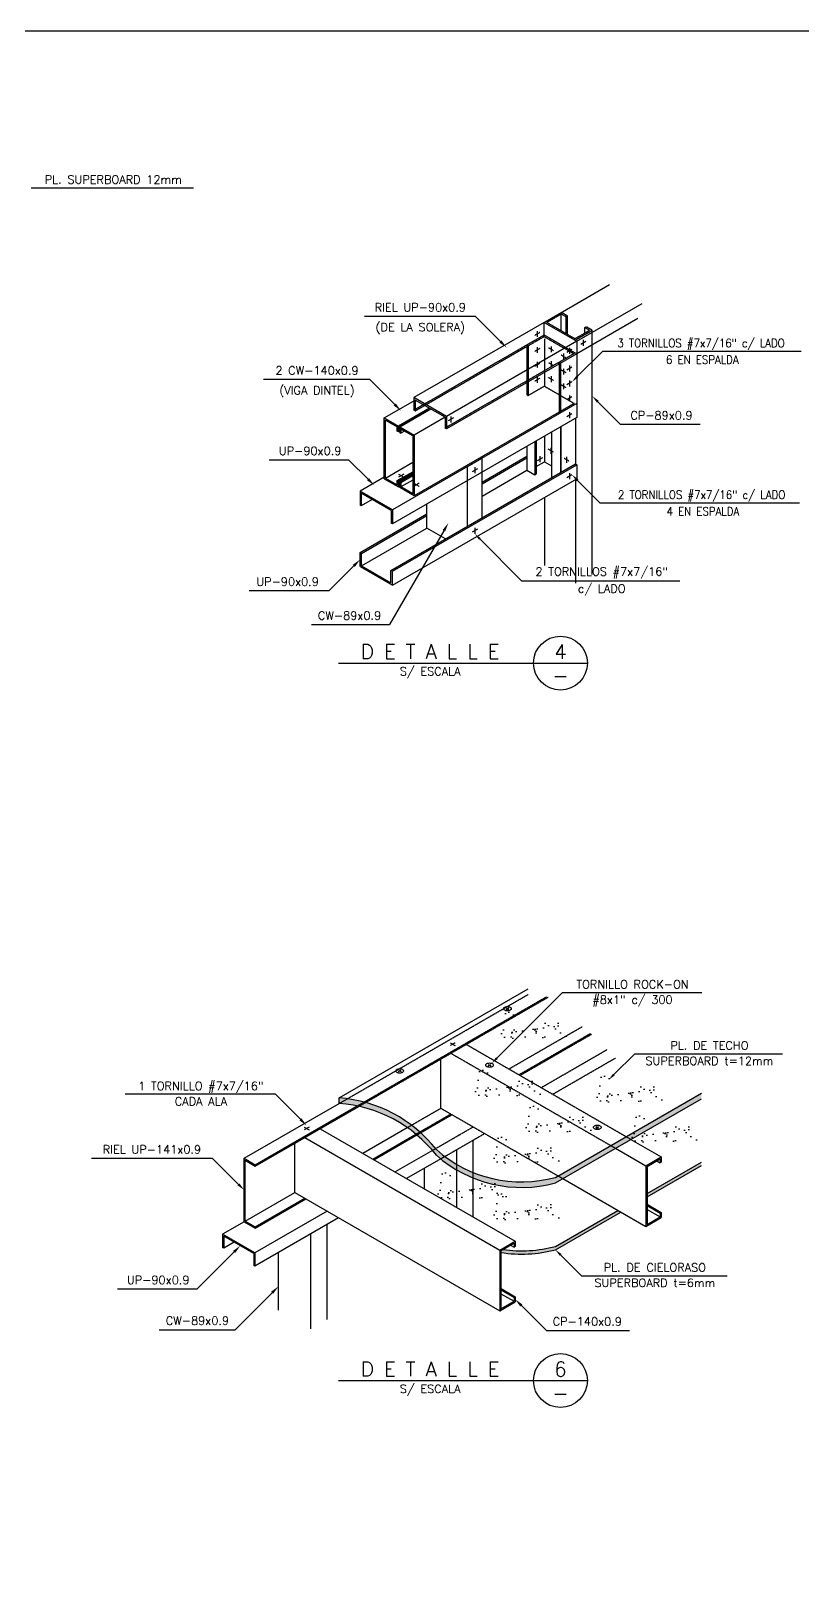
# Model space of a CAD drawing. Header units: millimetres. Extents: x -249630 to 95394, y -188036 to 109963.
# Drawn here: x 55768 to 62750, y 16156 to 30209 of the extents above; entities that cross this region are included whole.
import ezdxf
from ezdxf.enums import TextEntityAlignment as Align

# ---------------------------------------------------------------- set-up
doc = ezdxf.new("R2010")
doc.units = ezdxf.units.MM
doc.linetypes.add('HID1P5', pattern=[2, 1.5, -0.5])
doc.linetypes.add('HID2', pattern=[2.5, 2, -0.5])
for name, color, linetype in [('05', 5, 'Continuous'), ('DETALLES', 3, 'Continuous'), ('GENERAL', 3, 'Continuous'), ('SCREW', 2, 'Continuous'), ('SIMBOLOS', 2, 'Continuous'), ('TEXTOS', 11, 'Continuous'), ('TITULOS', 180, 'Continuous')]:
    doc.layers.add(name, color=color, linetype=linetype)
doc.styles.add('ROMANS', font='romans')

# ---------------------------------------------------------------- blocks, each defined once
blk = doc.blocks.new('BL_904')
at = {"layer": 'SCREW', "color": 3}
for p, q in [((0.02706329386825246, 0.015625), (-0.02706329386828088, -0.015625)), ((0.02706329386825246, -0.015625), (-0.02706329386828088, 0.015625))]:
    blk.add_line(p, q, dxfattribs=at)
blk = doc.blocks.new('TOR')
at = {"layer": 'SCREW', "color": 3}
blk.add_lwpolyline([(79131.82026030094, -73610.54811418752, 0.05875186753538833), (79131.6973180644, -73610.56261039728, 0.07234108405764866), (79131.60375394966, -73610.5998908829, 0.1066170543909973), (79131.5339357805, -73610.6631347349, 0.156851219670758), (79131.51407408262, -73610.7248908831, 0.156851219670758), (79131.5339357805, -73610.78664703129, 0.1066170543909973), (79131.60375394966, -73610.84989088328, 0.07234108405768136), (79131.6973180644, -73610.88717136892, 0.05875186753537658), (79131.82026030094, -73610.90166757867, 0.05875186753539507), (79131.94320253748, -73610.88717136892, 0.07234108405767498), (79132.03676665222, -73610.84989088328, 0.1066170543909973), (79132.10658482138, -73610.78664703129, 0.156851219670758), (79132.12644651927, -73610.7248908831, 0.1568512196707771), (79132.10658482138, -73610.6631347349, 0.1066170543909664), (79132.03676665222, -73610.5998908829, 0.07234108405764841), (79131.94320253748, -73610.56261039728, 0.05875186753534798)], format="xyb", close=True, dxfattribs=at)
at = {"layer": 'SCREW', "xscale": 4, "yscale": 4, "zscale": 4}
blk.add_blockref('BL_904', (79131.82026030094, -73610.7248908831), dxfattribs=at)

msp = doc.modelspace()

# ---------------------------------------------------------------- hatches: boundary and pattern name
h = msp.add_hatch()
h.set_pattern_fill('AR-SAND', color=1, scale=20, style=0)
h.set_pattern_definition([(37.50000000000001, (21477.33938375706, 7132.035827579633), (-1.259867162192163, 38.53647538026317), [0, -30.4, 0, -34, 0, -32.5]), (7.499999999999999, (21477.33938375706, 7132.035827579633), (35.39553410535454, 56.4429213045948), [0, -16.4, 0, -27.4, 0, -10.5]), (327.5, (21452.73938375706, 7132.035827579633), (62.2828372350299, 0.1131810707392855), [0, -10, 0, -36, 0, -47]), (317.5, (21452.73938375706, 7132.035827579633), (60.12253209144588, 17.55351129868498), [0, -5, 0, -23.6, 0, -27])])
edge = h.paths.add_edge_path()
edge.add_line((61831.36561277483, 20597.17004381382), (61831.36561277188, 20547.17004383433))
edge.add_line((61831.36561277188, 20547.17004383433), (60510.77537398245, 19784.72691398005))
edge.add_arc((60206.11104176808, 20911.9416682788), 1167.66153388595, 228.5974937927375, 285.12456133655695, ccw=False)
edge.add_arc((58471.50699819624, 19287.05020107974), 1219.526582288826, 37.89477686917527, 86.09088081900993)
edge.add_line((58554.64710212423, 20503.73948273045), (58554.64710212423, 20553.73948269964))
edge.add_arc((58471.50699816198, 19337.05020107974), 1219.526582288826, 37.89477686917519, 86.09088081901001, ccw=False)
edge.add_arc((60206.11104172821, 20961.94166828417), 1167.66153388595, 228.5974937927375, 285.124561336557)
edge.add_line((60510.7753739854, 19834.72691395954), (61831.36561277483, 20597.17004381382))
h = msp.add_hatch()
h.set_pattern_fill('AR-SAND', color=1, scale=20, style=0)
h.set_pattern_definition([(37.50000000000001, (23636.99199847641, 7132.035827579633), (-1.259867162192163, 38.53647538026317), [0, -30.4, 0, -34, 0, -32.5]), (7.499999999999999, (23636.99199847641, 7132.035827579633), (35.39553410535454, 56.4429213045948), [0, -16.4, 0, -27.4, 0, -10.5]), (327.5, (23612.39199847641, 7132.035827579633), (62.2828372350299, 0.1131810707392855), [0, -10, 0, -36, 0, -47]), (317.5, (23612.39199847641, 7132.035827579633), (60.12253209144588, 17.55351129868498), [0, -5, 0, -23.6, 0, -27])])
h.paths.add_polyline_path([(60510.77537369317, 19180.97719317116), (61101.34801920644, 19521.94446903429), (61075.36725716637, 19536.94446899444), (60510.77537392124, 19210.97719322058, -0.1025032222308725), (60037.84053275132, 19182.71867068112), (60017.75150574206, 19171.12026552875), (60017.75150574376, 19155.82302095105, 0.1069031712362134)])
h.paths.add_polyline_path([(61831.36561277188, 19943.42032319245), (61831.36561277188, 19973.42032311019), (61339.52277829515, 19689.45473022606), (61339.52277829848, 19659.45473031024)])
at = {"layer": 'GENERAL'}
h = msp.add_hatch(dxfattribs=at)
h.set_pattern_fill('AR-SAND', color=1, scale=70.57388890851455, style=0)
h.set_pattern_definition([(37.49999999999999, (-6369.980187975063, 2895.205482785705), (-4.445686257201761, 135.9834466206199), [0, -107.2723111409421, 0, -119.9756111444747, 0, -114.6825694763361]), (7.499999999999999, (-6369.980187975063, 2895.205482785705), (124.9000245904415, 199.1698228911251), [0, -57.87058890498192, 0, -96.68622780466494, 0, -37.05129167697014]), (327.5, (-6456.786071332532, 2895.205482785705), (219.7771017966047, 0.3993814156450531), [0, -35.28694445425727, 0, -127.0330000353262, 0, -165.8486389350092]), (317.5, (-6456.786071332532, 2895.205482785705), (212.1540450360151, 61.94097781738744), [0, -17.64347222712864, 0, -83.27718891204717, 0, -95.27475002649463])])
h.paths.add_polyline_path([(60550.64981650095, 21191.5943957659), (60544.6653298883, 21263.37029456439), (60217.86643237538, 21198.04562132593), (60251.42363487662, 21143.74395995988), (60215.51648382669, 21197.57588405865), (60217.86643237538, 21198.04562132594), (60125.74872188898, 21347.10884316268), (59982.12011768943, 21287.2955941639), (60012.0425507527, 21215.51985875828), (59964.16642647752, 21089.91203586087), (60311.26873237713, 21065.98657286843), (60508.75817883843, 21065.98657286845), (60622.46411860071, 21113.83717206746)])
h = msp.add_hatch(dxfattribs=at)
h.set_pattern_fill('AR-SAND', color=1, scale=70.57388890851455, style=0)
h.set_pattern_definition([(37.49999999999999, (-6604.299658828106, 2370.226237366633), (-4.445686257201761, 135.9834466206199), [0, -107.2723111409421, 0, -119.9756111444747, 0, -114.6825694763361]), (7.499999999999999, (-6604.299658828106, 2370.226237366633), (124.9000245904415, 199.1698228911251), [0, -57.87058890498192, 0, -96.68622780466494, 0, -37.05129167697014]), (327.5, (-6691.105542185574, 2370.226237366633), (219.7771017966047, 0.3993814156450531), [0, -35.28694445425727, 0, -127.0330000353262, 0, -165.8486389350092]), (317.5, (-6691.105542185574, 2370.226237366633), (212.1540450360151, 61.94097781738744), [0, -17.64347222712864, 0, -83.27718891204717, 0, -95.27475002649463])])
h.paths.add_polyline_path([(60316.33034564791, 20666.61515034684), (60310.34585903525, 20738.39104914533), (59983.54696152233, 20673.06637590687), (60017.10416402357, 20618.76471454081), (59981.19701297364, 20672.59663863959), (59983.54696152233, 20673.06637590687), (59891.42925103593, 20822.12959774362), (59747.80064683638, 20762.31634874485), (59777.72307989967, 20690.54061333921), (59729.84695562449, 20564.9327904418), (60076.9492615241, 20541.00732744938), (60274.43870798538, 20541.00732744938), (60388.14464774768, 20588.8579266484)])
h = msp.add_hatch(dxfattribs=at)
h.set_pattern_fill('AR-SAND', color=1, scale=70.57388890851455, style=0)
h.set_pattern_definition([(37.49999999999999, (-5504.157339839217, 2318.286395900732), (-4.445686257201761, 135.9834466206199), [0, -107.2723111409421, 0, -119.9756111444747, 0, -114.6825694763361]), (7.499999999999999, (-5504.157339839217, 2318.286395900732), (124.9000245904415, 199.1698228911251), [0, -57.87058890498192, 0, -96.68622780466494, 0, -37.05129167697014]), (327.5, (-5590.963223196693, 2318.286395900732), (219.7771017966047, 0.3993814156450531), [0, -35.28694445425727, 0, -127.0330000353262, 0, -165.8486389350092]), (317.5, (-5590.963223196693, 2318.286395900732), (212.1540450360151, 61.94097781738744), [0, -17.64347222712864, 0, -83.27718891204717, 0, -95.27475002649463])])
h.paths.add_polyline_path([(61416.4726646368, 20614.67530888094), (61410.48817802413, 20686.45120767944), (61083.68928051122, 20621.12653444098), (61117.24648301244, 20566.82487307492), (61081.33933196254, 20620.6567971737), (61083.68928051122, 20621.12653444098), (60991.57157002482, 20770.18975627773), (60847.94296582527, 20710.37650727896), (60877.86539888856, 20638.60077187333), (60829.98927461338, 20512.99294897591), (61177.09158051297, 20489.06748598349), (61374.58102697427, 20489.06748598349), (61488.28696673657, 20536.91808518251)])
h = msp.add_hatch(dxfattribs=at)
h.set_pattern_fill('AR-SAND', color=1, scale=70.57388890851455, style=0)
h.set_pattern_definition([(37.49999999999999, (-6146.803808986984, 2044.049758833213), (-4.445686257201761, 135.9834466206199), [0, -107.2723111409421, 0, -119.9756111444747, 0, -114.6825694763361]), (7.499999999999999, (-6146.803808986984, 2044.049758833213), (124.9000245904415, 199.1698228911251), [0, -57.87058890498192, 0, -96.68622780466494, 0, -37.05129167697014]), (327.5, (-6233.60969234446, 2044.049758833213), (219.7771017966047, 0.3993814156450531), [0, -35.28694445425727, 0, -127.0330000353262, 0, -165.8486389350092]), (317.5, (-6233.60969234446, 2044.049758833213), (212.1540450360151, 61.94097781738744), [0, -17.64347222712864, 0, -83.27718891204717, 0, -95.27475002649463])])
h.paths.add_polyline_path([(60773.82619548903, 20340.43867181342), (60767.84170887637, 20412.21457061192), (60441.04281136345, 20346.88989737346), (60474.6000138647, 20292.58823600741), (60438.69286281477, 20346.42016010617), (60441.04281136345, 20346.88989737346), (60348.92510087706, 20495.95311921022), (60205.2964966775, 20436.13987021144), (60235.21892974078, 20364.36413480582), (60187.3428054656, 20238.7563119084), (60534.44511136521, 20214.83084891597), (60731.93455782651, 20214.83084891597), (60845.64049758879, 20262.681448115)])
h = msp.add_hatch(dxfattribs=at)
h.set_pattern_fill('AR-SAND', color=1, scale=70.57388890851455, style=0)
h.set_pattern_definition([(37.49999999999999, (-5188.851196619416, 1957.371171451194), (-4.445686257201761, 135.9834466206199), [0, -107.2723111409421, 0, -119.9756111444747, 0, -114.6825694763361]), (7.499999999999999, (-5188.851196619416, 1957.371171451194), (124.9000245904415, 199.1698228911251), [0, -57.87058890498192, 0, -96.68622780466494, 0, -37.05129167697014]), (327.5, (-5275.657079976892, 1957.371171451194), (219.7771017966047, 0.3993814156450531), [0, -35.28694445425727, 0, -127.0330000353262, 0, -165.8486389350092]), (317.5, (-5275.657079976892, 1957.371171451194), (212.1540450360151, 61.94097781738744), [0, -17.64347222712864, 0, -83.27718891204717, 0, -95.27475002649463])])
h.paths.add_polyline_path([(61731.7788078566, 20253.7600844314), (61725.79432124393, 20325.53598322989), (61398.99542373102, 20260.21130999145), (61432.55262623226, 20205.90964862537), (61396.64547518233, 20259.74157272415), (61398.99542373102, 20260.21130999145), (61306.87771324462, 20409.27453182818), (61163.24910904507, 20349.46128282941), (61193.17154210834, 20277.68554742379), (61145.29541783316, 20152.07772452636), (61492.39772373277, 20128.15226153394), (61689.88717019407, 20128.15226153394), (61803.59310995635, 20176.00286073298)])
h = msp.add_hatch(dxfattribs=at)
h.set_pattern_fill('AR-SAND', color=1, scale=70.57388890851455, style=0)
h.set_pattern_definition([(37.49999999999999, (-6436.733108177952, 1766.112585871904), (-4.445686257201761, 135.9834466206199), [0, -107.2723111409421, 0, -119.9756111444747, 0, -114.6825694763361]), (7.499999999999999, (-6436.733108177952, 1766.112585871904), (124.9000245904415, 199.1698228911251), [0, -57.87058890498192, 0, -96.68622780466494, 0, -37.05129167697014]), (327.5, (-6523.538991535428, 1766.112585871904), (219.7771017966047, 0.3993814156450531), [0, -35.28694445425727, 0, -127.0330000353262, 0, -165.8486389350092]), (317.5, (-6523.538991535428, 1766.112585871904), (212.1540450360151, 61.94097781738744), [0, -17.64347222712864, 0, -83.27718891204717, 0, -95.27475002649463])])
h.paths.add_polyline_path([(60483.89689629807, 20062.50149885211), (60477.9124096854, 20134.2773976506), (60151.11351217249, 20068.95272441216), (60184.67071467372, 20014.65106304608), (60148.76356362379, 20068.48298714486), (60151.11351217249, 20068.95272441216), (60058.99580168608, 20218.0159462489), (59915.36719748654, 20158.20269725012), (59945.28963054981, 20086.4269618445), (59897.41350627463, 19960.81913894707), (60244.51581217424, 19936.89367595465), (60442.00525863554, 19936.89367595465), (60555.71119839782, 19984.74427515369)])
h = msp.add_hatch(dxfattribs=at)
h.set_pattern_fill('AR-SAND', color=1, scale=70.57388890851455, style=0)
h.set_pattern_definition([(37.49999999999999, (-6942.191684233487, 1443.298264181192), (-4.445686257201761, 135.9834466206199), [0, -107.2723111409421, 0, -119.9756111444747, 0, -114.6825694763361]), (7.499999999999999, (-6942.191684233487, 1443.298264181192), (124.9000245904415, 199.1698228911251), [0, -57.87058890498192, 0, -96.68622780466494, 0, -37.05129167697014]), (327.5, (-7028.997567590963, 1443.298264181192), (219.7771017966047, 0.3993814156450531), [0, -35.28694445425727, 0, -127.0330000353262, 0, -165.8486389350092]), (317.5, (-7028.997567590963, 1443.298264181192), (212.1540450360151, 61.94097781738744), [0, -17.64347222712864, 0, -83.27718891204717, 0, -95.27475002649463])])
h.paths.add_polyline_path([(59978.43832024253, 19739.6871771614), (59972.45383362986, 19811.46307595989), (59645.65493611695, 19746.13840272144), (59679.21213861819, 19691.83674135537), (59643.30498756826, 19745.66866545415), (59645.65493611695, 19746.13840272144), (59553.53722563055, 19895.20162455818), (59409.908621431, 19835.38837555941), (59439.83105449427, 19763.61264015378), (59391.95493021909, 19638.00481725636), (59739.0572361187, 19614.07935426394), (59936.54668258, 19614.07935426394), (60050.25262234228, 19661.92995346298)])
h = msp.add_hatch(dxfattribs=at)
h.set_pattern_fill('AR-SAND', color=1, scale=70.57388890851455, style=0)
h.set_pattern_definition([(37.49999999999999, (-6436.733108177952, 1252.99301670254), (-4.445686257201761, 135.9834466206199), [0, -107.2723111409421, 0, -119.9756111444747, 0, -114.6825694763361]), (7.499999999999999, (-6436.733108177952, 1252.99301670254), (124.9000245904415, 199.1698228911251), [0, -57.87058890498192, 0, -96.68622780466494, 0, -37.05129167697014]), (327.5, (-6523.538991535428, 1252.99301670254), (219.7771017966047, 0.3993814156450531), [0, -35.28694445425727, 0, -127.0330000353262, 0, -165.8486389350092]), (317.5, (-6523.538991535428, 1252.99301670254), (212.1540450360151, 61.94097781738744), [0, -17.64347222712864, 0, -83.27718891204717, 0, -95.27475002649463])])
h.paths.add_polyline_path([(60483.89689629807, 19549.38192968275), (60477.9124096854, 19621.15782848123), (60151.11351217249, 19555.83315524279), (60184.67071467372, 19501.53149387672), (60148.76356362379, 19555.3634179755), (60151.11351217249, 19555.83315524279), (60058.99580168608, 19704.89637707953), (59915.36719748654, 19645.08312808075), (59945.28963054981, 19573.30739267513), (59897.41350627463, 19447.69956977771), (60244.51581217424, 19423.77410678528), (60442.00525863554, 19423.77410678528), (60555.71119839782, 19471.62470598432)])

# ---------------------------------------------------------------- linework, layer by layer
at = {"color": 1, "linetype": 'ByBlock'}
msp.add_line((55768.41121008959, 28790.00268241891), (57237.96685657551, 28790.00268241891), dxfattribs=at)
at = {"layer": 'DETALLES', "color": 3}
for p, q in [((60408.32874799745, 27572.20878874478), (61000.62018686524, 27914.16841097529)), ((60704.08063661791, 27401.45635586021), (61296.3720754857, 27743.4159780907)), ((60408.32874799745, 27572.20878874478), (59230.37701768759, 26892.11803904133)), ((60408.32874799745, 27572.20878874478), (60704.08063661791, 27401.45635604033)), ((61255.56813184954, 27607.08024188671), (60704.08063661791, 27288.67878753714)), ((60704.08063655375, 27401.45635582329), (59526.12890692877, 26721.36560651507)), ((60704.08063661791, 27288.67878753713), (59526.12890699293, 26608.58803822891)), ((60704.08063661791, 27401.45635586099), (60704.08063661791, 27288.67878753713)), ((60704.08063661791, 27382.02274665191), (60704.08063661789, 26711.42529998078)), ((60844.15603226577, 25289.56216836271), (60844.15603276729, 27369.55135534363)), ((60546.07874987127, 27197.45635554168), (60546.07874987421, 26760.42286721115)), ((60557.0945938657, 27203.81635604765), (60557.09459386675, 26754.06286870078)), ((58961.92940726529, 26707.68487517061), (59243.12701775402, 26870.03439122846)), ((59526.12890692877, 26721.36560651507), (59230.37701768759, 26892.11803904133)), ((59230.37701768759, 26892.11803904133), (59230.37701768759, 26862.67317526036)), ((59513.37890692802, 26714.00439057602), (59243.12701775402, 26870.03439122846)), ((58961.92940720668, 26157.8738174251), (58961.92940726529, 26707.68487433887)), ((58961.92940726529, 26707.68487433887), (59091.83321783596, 26632.68487433144)), ((60704.08063661789, 26838.92530018964), (59036.37029891932, 25876.0722862078)), ((60704.08063661789, 26711.42529998078), (59036.37029900355, 25748.5722860475)), ((59373.03082917963, 26795.0343908827), (59091.83321783596, 26632.68487433144)), ((59091.83321783596, 26632.68487433144), (59356.20082904012, 26785.31758577534)), ((59102.277485602, 26626.65487436266), (59383.47509623045, 26789.00439050145)), ((59366.64509788169, 26779.28758642707), (59102.277485602, 26626.65487436266)), ((60546.07874979852, 26760.42286733174), (59232.18129605236, 26001.84381747807)), ((59513.37890692802, 26714.00439057602), (59232.18129616977, 26551.65487436283)), ((59513.37890692802, 26714.00439057602), (59513.37890698383, 26615.94925415679)), ((59526.12890692877, 26721.36560651507), (59526.12890699293, 26608.5880382289)), ((60546.07874979851, 26760.42286733174), (60557.09459222483, 26754.06286775282)), ((60691.33063719028, 26704.06408436698), (60691.33063712308, 26291.28651660705)), ((58972.94524998168, 26164.23381763389), (58972.94525003968, 26688.60487537806)), ((58972.94525003968, 26688.60487537806), (59080.81737469466, 26626.32487516454)), ((59080.81737469466, 26588.04487400117), (59080.81737469466, 26626.32487516454)), ((59091.83321783595, 26581.68487317221), (59091.83321783596, 26632.68487433144)), ((59091.83321783596, 26632.68487433144), (59091.83321783596, 26581.68487431437)), ((59102.277485602, 26587.71487397643), (59091.83321783595, 26581.68487317221)), ((59102.277485602, 26626.65487436266), (59102.277485602, 26575.65487434559)), ((59102.27748560199, 26575.65487320342), (59102.277485602, 26626.65487436266)), ((59113.29332874328, 26607.57487435847), (59113.29332874328, 26569.29487435449)), ((59221.16545303219, 26545.29487435779), (59113.29332874328, 26607.57487435847)), ((59146.44478120752, 26588.43487435225), (59113.29332874328, 26569.29487435449)), ((59526.12890699293, 26608.58803822891), (59513.37890698383, 26615.94925415679)), ((60475.95118163322, 26579.71469751896), (60475.95118156603, 26166.93712975902)), ((60558.82874968868, 26214.78651610302), (60558.82875006235, 26627.5640840399)), ((60558.82874973682, 26627.56408385196), (60558.82874966961, 26214.786516092)), ((59221.16545303219, 26545.29487435779), (59221.16545297419, 26020.92381744388)), ((59232.18129616977, 26551.65487436283), (59232.18129605236, 26001.84381747807)), ((60253.79517579535, 26451.45286753575), (60253.79517572816, 26233.95286796149)), ((60323.92274390256, 26491.94103792656), (60323.92274383538, 26193.46469763135)), ((60336.67274390865, 26499.30225387432), (60336.67274384147, 26200.82591357911)), ((60411.79706333311, 26542.67529998796), (60411.79706326593, 26310.45286846004)), ((58972.94524998168, 26164.23381763389), (59221.16545300588, 26307.54381862096)), ((59023.62029885526, 25328.4335022964), (60691.33063719027, 26291.28651664583)), ((59036.37029885842, 25321.07228637205), (60704.08063661789, 26283.9253003892)), ((59847.52022862146, 26126.88991769822), (60253.79517572816, 26361.45286816054)), ((59847.52022861795, 26112.16748582573), (60253.79517572818, 26346.73043629007)), ((60336.67274384149, 26267.07982226884), (60411.79706333311, 26310.45286842126)), ((60411.79706333311, 26310.45286842127), (60475.95118156603, 26273.41347105549)), ((60691.3306366118, 26291.28651631184), (60704.08063661789, 26283.9253003892)), ((60704.08063661789, 26283.9253003892), (60704.08063661789, 26156.42530018964)), ((58961.92940720804, 26170.59381737786), (58744.08672499638, 26044.82228595543)), ((58961.92940720668, 26157.8738174251), (59091.83321939648, 26082.87381648285)), ((58972.94524998168, 26164.23381763389), (59080.81737506013, 26101.95381717699)), ((59036.37029893634, 25193.5722862177), (60704.08063661789, 26156.42530018964)), ((59080.81737385464, 26140.23381731204), (59221.16545299635, 26221.26381855814)), ((59080.81737506013, 26101.95381717699), (59080.81737506015, 26140.23381801883)), ((59221.16545299494, 26208.54382017515), (59091.83321903641, 26133.87382010881)), ((59102.27748474728, 26127.84381650571), (59221.16545299361, 26196.48381695356)), ((59221.1654529936, 26196.48381852987), (59102.27748560206, 26127.8438185755)), ((59221.16545299222, 26183.76381853707), (59113.29332874345, 26121.48381858437)), ((59221.16545298797, 26145.48381820734), (59113.29332874345, 26083.20381825749)), ((59715.01834109119, 25727.6123487541), (59715.01834146484, 26140.38991669102)), ((59847.52022859113, 25999.38991748172), (60253.79517572816, 26233.95286796149)), ((59847.52022854465, 25804.11234926914), (59847.52022891833, 26216.88991720606)), ((60253.79517572816, 26233.95286796149), (60323.92274390256, 26193.46469767012)), ((60323.92274390256, 26193.46469767012), (60336.67274390865, 26200.82591361789)), ((60691.33063712309, 26149.06408453707), (60691.33063712309, 25211.79648642383)), ((58744.08672499637, 26044.82228595544), (58744.08672507431, 25917.32228579992)), ((59036.37029892562, 25876.07228620414), (58744.08672499637, 26044.82228595544)), ((58755.10256809666, 26025.74228598956), (58755.10256816673, 25910.96228583347)), ((59025.35445579852, 25869.7122861871), (58755.10256809666, 26025.74228598956)), ((59091.83321939648, 26082.87381648285), (59091.83321939648, 26133.87381874042)), ((59102.27748596215, 26088.90381801372), (59091.83321903642, 26082.87381769463)), ((59102.27748560206, 26127.8438185755), (59102.27748560206, 26076.84381741625)), ((59102.27748596215, 26076.84381720837), (59102.27748596213, 26127.84381720711)), ((59232.18129605236, 26001.84381747807), (59102.27748596215, 26076.84381720837)), ((59113.29332874345, 26121.48381858437), (59113.29332874345, 26083.20381741246)), ((59221.16545297419, 26020.92381744388), (59113.29332874345, 26083.20381741246)), ((58755.10256816673, 25910.96228583347), (58744.08672507431, 25917.32228579992)), ((58854.50496409006, 25968.35228597199), (58755.10256816673, 25910.96228583347)), ((59025.35445579852, 25869.7122861871), (59025.35445586388, 25754.93228604129)), ((59036.37029892562, 25876.07228620414), (59036.37029899816, 25748.57228605195)), ((59348.92997571191, 25711.52870029386), (59348.9299760393, 25929.02870001828)), ((60411.79706324799, 25987.6753001477), (60411.79706324795, 25373.18527026717)), ((58744.08672485222, 25489.82228621785), (59348.92997574226, 25839.02870051031)), ((58756.83672485536, 25482.4610702935), (59348.92997573877, 25824.30626863783)), ((59036.37029899723, 25748.57228605121), (59025.35445586388, 25754.93228604129)), ((58756.83672492303, 25369.68350200416), (59348.92997571191, 25711.52870029386)), ((59518.04531031397, 25613.88991622499), (59348.92997571191, 25711.52870029386)), ((58744.0867249292, 25362.32228606412), (58744.08672485129, 25489.82228621812)), ((58744.08672485017, 25489.82228621887), (58756.83672485443, 25482.46107029376)), ((58756.83672492326, 25369.68350200443), (58756.83672485443, 25482.46107029376)), ((58744.0867249292, 25362.32228606412), (59036.37029893634, 25193.57228623039)), ((58756.83672492303, 25369.68350200416), (59023.6202989239, 25215.65593401777)), ((59023.6202989239, 25215.65593401777), (59023.62029885433, 25328.43350229678)), ((59023.62029885433, 25328.43350229678), (59036.37029885842, 25321.07228637205)), ((59036.37029893634, 25193.57228623039), (59036.37029885842, 25321.07228637205)), ((58554.64710208137, 20553.7394826749), (60265.34537981898, 21541.41159305278)), ((57695.39034998285, 20007.6473657202), (58554.64710216705, 20503.73948270459)), ((57796.42653711087, 19949.31409587928), (58718.02734463722, 20481.40056998313)), ((57796.42653711087, 19937.3447651012), (58733.17105262003, 20478.17446308247)), ((58382.86995982512, 20275.92803253788), (60146.73658040174, 19257.5591646691)), ((58768.34986202612, 20053.37110730833), (59171.14535653752, 20285.92519448309)), ((58152.84869960984, 19698.01134518055), (58152.8486997995, 20143.12519589201)), ((58243.51913994608, 20195.4737991939), (60007.3857605444, 19177.10493131293)), ((58859.02030313537, 20001.02250374362), (59249.29920736556, 20226.35013414934)), ((58869.38604833694, 19995.0378379631), (59257.76969101113, 20219.27123860063)), ((61054.63576685653, 20098.72485820748), (61329.15703307041, 19940.22993131293)), ((61193.98658671368, 20179.17909156381), (61468.5078529266, 20020.68416466977)), ((57695.39035066042, 20007.64736532877), (57796.42653711087, 19949.31409587928)), ((57695.39035066477, 19433.8976452482), (57695.3903507259, 20007.64736529095)), ((57705.75609551633, 19989.69336896829), (57796.42653711087, 19937.3447651012)), ((57705.7560955211, 19439.8823112242), (57705.75609558191, 19989.69336896829)), ((59398.37492200755, 20079.61624673069), (59060.63343468899, 19884.62110795717)), ((59473.27526184257, 20002.88436679674), (59164.53536191514, 19824.63330232359)), ((61329.15703307041, 19940.22993131293), (61468.50785292662, 20020.68416466847)), ((61339.52277826807, 19934.24526552875), (61458.14210772544, 20002.73016732692)), ((61426.94708208057, 19984.71971087218), (61458.14210772544, 19966.70925442484)), ((61458.14210772544, 20002.73016732692), (61458.14210772544, 19966.70925442484)), ((61468.5078529266, 20020.68416466977), (61468.5078529266, 19972.69392019591)), ((60578.48542364754, 19823.81932938104), (61329.15703307041, 19390.4188735336)), ((61329.15703307041, 19940.22993131293), (61329.15703318778, 19390.41887360131)), ((61339.52277826807, 19934.24526552875), (61339.52277832625, 19408.37287090554)), ((57705.75609614627, 19439.88231086325), (58152.84869912093, 19698.01134546283)), ((58152.84869960984, 19698.01134518055), (60007.38576073679, 18627.29387353357)), ((57796.42653723955, 19387.53370728646), (58243.51914020969, 19645.66274188372)), ((57796.42653723955, 19375.56437572688), (58253.88488540729, 19639.67807610251)), ((61339.5227781853, 19581.36358848851), (61458.1421077225, 19512.87868667156)), ((61339.52277818928, 19545.34267527933), (61458.1421077225, 19476.85777346507)), ((61341.15459394622, 19592.39079077133), (61468.50785292377, 19518.86335244265)), ((57695.39035066474, 19433.8976452482), (57500.76936024399, 19321.53316385428)), ((57695.39035066477, 19433.8976452482), (57796.42653723955, 19375.56437572688)), ((57705.7560955211, 19439.8823112242), (57796.42653723955, 19387.53370728646)), ((58445.13227220815, 19529.26134583234), (57793.05293412417, 19152.78316415992)), ((58549.03419940829, 19469.27354018375), (57793.0529341975, 19032.80755286809)), ((58445.13227187939, 18549.75552083144), (58445.13227218268, 19409.28573448347)), ((61329.15703318778, 19390.41887360131), (61468.5078529238, 19470.87310689407)), ((61339.52277832625, 19408.37287090554), (61458.1421077225, 19476.85777267006)), ((61458.1421077225, 19512.87868667156), (61458.1421077225, 19476.85777267006)), ((61468.50785292377, 19518.86335244265), (61468.50785292377, 19470.87310689405)), ((57793.05293412416, 19152.78316415999), (57500.76936019948, 19321.53316390867)), ((57500.76936019948, 19321.53316390867), (57500.7693602728, 19201.557552589)), ((57782.68718893639, 19146.7984983645), (57511.13510540657, 19303.57916657675)), ((57511.13510540657, 19303.57916657675), (57511.13510547249, 19195.5728868156)), ((57796.42653723955, 19375.56437572688), (57796.42653723955, 19387.53370728646)), ((58298.06220470485, 18464.84457802077), (58298.06220500368, 19324.37479154105)), ((60007.3857605444, 19177.10493131293), (60146.73658040063, 19257.55916466848)), ((60146.7365804006, 19257.55916466976), (60146.7365804006, 19209.5689201959)), ((57511.1351054341, 19195.5728868376), (57500.7693602728, 19201.557552589)), ((57604.67128743426, 19249.57602673875), (57511.13510547249, 19195.5728868156)), ((57782.68718893639, 19146.7984983645), (57782.68718899786, 19038.7922186417)), ((57793.05293412416, 19152.78316415999), (57793.05293419243, 19032.80755287228)), ((58005.77863158884, 18633.59457759883), (58005.77863181484, 19155.62479174779)), ((60007.3857605444, 19177.10493131293), (60007.3857606618, 18627.29387349027)), ((60007.38576054326, 19177.10493131359), (60007.38576054326, 19129.11468683973)), ((60017.75150574208, 19171.12026552875), (60136.37083519946, 19239.60516732691)), ((60017.75150574208, 19171.12026552875), (60017.75150580024, 18645.24787079448)), ((60105.17580955457, 19221.59471087217), (60136.37083519946, 19203.58425442484)), ((60136.37083519946, 19239.60516732691), (60136.37083519946, 19203.58425442484)), ((57793.05293419156, 19032.80755287159), (57782.68718899786, 19038.7922186417)), ((60007.3857606618, 18627.29387349027), (60146.73658059016, 18707.74810689407)), ((60017.75150585162, 18818.2385884885), (60136.37083538883, 18749.75368667157)), ((60017.75150585562, 18782.21767527933), (60136.37083538883, 18713.73277346508)), ((60017.75150580024, 18645.24787079448), (60136.37083538883, 18713.73277267006)), ((60019.38332161256, 18829.26579077133), (60146.7365805901, 18755.73835244266)), ((60136.37083538883, 18749.75368667157), (60136.37083538883, 18713.73277267006)), ((60146.7365805901, 18755.73835244266), (60146.7365805901, 18707.74810689404)), ((60007.38576073276, 18675.28411908649), (60007.38576073276, 18627.29387353787))]:
    msp.add_line(p, q, dxfattribs=at)
at = {"layer": 'DETALLES', "color": 1, "linetype": 'HID1P5'}
for p, q in [((60408.32874786706, 27572.2087886695), (60564.62245939195, 27662.44500502498)), ((60408.32874706166, 27439.99761073615), (60408.32874799745, 27572.20878874477)), ((60432.09459099873, 27573.21000459353), (60562.8883025263, 27648.72378909702)), ((60432.09459099871, 27573.21000459353), (60687.8623213605, 27425.54243644946)), ((60562.888302467, 27497.69621998223), (60562.88830253136, 27648.72378909686)), ((60607.0555991167, 27623.22378850453), (60562.8883025263, 27648.72378909702)), ((60619.80559911457, 27630.58500443025), (60564.62245939195, 27662.44500502498)), ((60607.05559911626, 27623.22378850427), (60619.80559911236, 27630.58500442876)), ((60607.05559905184, 27472.19621938029), (60607.05559911626, 27623.22378850478)), ((60619.80559904395, 27464.83500344422), (60619.80559911457, 27630.58500443025)), ((59230.37701768758, 26779.34047094524), (60408.32874721289, 27459.43122019583)), ((59243.12701775402, 26771.97925498425), (60408.32874729201, 27444.70878829792)), ((60369.7150483004, 27480.43097197713), (60322.94967649801, 27453.43097198001)), ((60346.3323623992, 27493.930971977), (60346.3323623992, 27439.93097198014)), ((60408.32874721289, 27459.43122019583), (60704.08063661791, 27288.67878753713)), ((60408.32874729201, 27444.70878829792), (60678.58063662118, 27288.67878752124)), ((60411.79706274445, 27423.27274605965), (60411.7970627445, 26994.95530090334)), ((60687.86232117815, 27410.82000450606), (60844.1560327868, 27501.05622090977)), ((60687.8623213605, 27425.54243644946), (60818.6560328132, 27501.05622090977)), ((60776.22289270785, 27525.55500578763), (60788.97289270396, 27532.91622171212)), ((60776.22289268612, 27474.55500462895), (60776.22289270785, 27525.55500578763)), ((60818.6560328132, 27501.05622090977), (60776.2228927083, 27525.55500578788)), ((60844.1560327868, 27501.05622090977), (60788.97289270396, 27532.91622171212)), ((60844.15603276729, 27369.55135534363), (60844.1560327868, 27501.05622090977)), ((60678.58063662118, 27288.67878752794), (59513.37890698382, 26615.94925415681)), ((60252.06102001075, 27369.21000551689), (60252.06101995265, 26917.45408531961)), ((60252.06101993932, 27369.21000564064), (60264.81101994542, 27361.84878971799)), ((60264.81102001687, 27361.84878959424), (60264.81101995924, 26910.0928693967)), ((60369.7150483004, 27335.72167274997), (60322.94967649801, 27308.72167275285)), ((60346.3323623992, 27349.22167274984), (60346.3323623992, 27295.22167275298)), ((60494.4535389243, 27315.11213843387), (60447.68816713653, 27342.11213845633)), ((60471.07085303042, 27355.61213844352), (60471.07085303042, 27301.61213844666)), ((60608.10461955005, 27249.4956565971), (60561.33924776229, 27276.49565661957)), ((60584.72193365616, 27289.99565660676), (60584.72193365616, 27235.9956566099)), ((60369.7150483004, 27201.08792098485), (60322.94967649801, 27174.08792098773)), ((60346.3323623992, 27214.58792098472), (60346.3323623992, 27160.58792098786)), ((60494.4535389243, 27180.47838666874), (60447.68816713653, 27207.47838669119)), ((60471.07085303042, 27220.97838667839), (60471.07085303042, 27166.97838668154)), ((60546.07874987127, 27197.45635554168), (60546.07874980749, 27210.17635656874)), ((60546.07874980749, 27210.17635656874), (60557.0945938657, 27203.81635604765)), ((60608.10461955005, 27114.86190483198), (60561.33924776229, 27141.86190485443)), ((60584.72193365616, 27155.36190484163), (60584.72193365616, 27101.36190484477)), ((60411.7970627445, 26994.95530090334), (60264.81101995924, 26910.09286939477)), ((60369.7150483004, 27066.45416921971), (60322.94967649801, 27039.45416922259)), ((60346.3323623992, 27079.95416921958), (60346.3323623992, 27025.95416922272)), ((60411.7970627445, 26994.95530090334), (60682.04895214197, 26838.92530008713)), ((60494.4535389243, 27045.84463490361), (60447.68816713653, 27072.84463492606)), ((60471.07085303042, 27086.34463491327), (60471.07085303042, 27032.34463491641)), ((60608.10461955005, 26980.22815306684), (60561.33924776229, 27007.22815308931)), ((60584.72193365616, 27020.7281530765), (60584.72193365616, 26966.72815307964)), ((59230.37701768759, 26862.67317526036), (59230.37701768759, 26779.34047135507)), ((59243.12701775402, 26870.03439122846), (59243.12701775402, 26771.97925498425)), ((60252.06101995265, 26917.45408531961), (60264.81101995924, 26910.0928693967)), ((59243.12701775402, 26771.97925498425), (59230.37701768759, 26779.34047094524)), ((60682.04895214197, 26838.92530008713), (60546.07874987421, 26760.42286721115)), ((59715.01834125906, 26267.88991696274), (59847.52022894873, 26344.38991743252)), ((59847.52022894873, 26344.38991743252), (59836.50438653581, 26350.74991701918)), ((59847.52022891833, 26216.88991720606), (59847.52022894873, 26344.38991743252)), ((60635.30955300676, 26315.27860633788), (60588.54418121899, 26342.27860636035)), ((60611.92686711287, 26355.77860634755), (60611.92686711287, 26301.77860635069)), ((59715.01834125906, 26267.88991696274), (59704.00249900611, 26274.24991646014)), ((59715.01834146484, 26140.38991669101), (59715.01834149528, 26267.88991691751)), ((59279.53184207719, 26116.75784318904), (59232.76647027479, 26089.75784319192)), ((59232.76647027562, 26116.75784319047), (59279.53184207636, 26089.75784319049))]:
    msp.add_line(p, q, dxfattribs=at)
at = {"layer": 'DETALLES', "color": 2}
for p, q in [((60763.10249204881, 27413.50507181172), (60763.10249204881, 27359.50507181487)), ((60660.1402603013, 27327.53056180881), (60613.37488849891, 27300.53056181169)), ((60636.7575744001, 27341.03056180868), (60636.7575744001, 27287.03056181183)), ((60786.48517794999, 27400.00507181185), (60739.71980614762, 27373.00507181474)), ((60660.1402603013, 27168.04459842181), (60613.37488849891, 27141.04459842469)), ((60636.7575744001, 27181.54459842167), (60636.7575744001, 27127.54459842482)), ((60660.1402603013, 27033.41084665668), (60613.37488849891, 27006.41084665956)), ((60636.7575744001, 27046.91084665655), (60636.7575744001, 26992.91084665969)), ((60660.1402603013, 26898.77709489155), (60613.37488849891, 26871.77709489443)), ((60636.7575744001, 26912.27709489142), (60636.7575744001, 26858.27709489457)), ((59588.72311706616, 26708.47682240152), (59541.95774526375, 26681.47682240441)), ((59565.34043116497, 26721.97682240139), (59565.34043116497, 26667.97682240454)), ((60660.14026036848, 26745.8040987249), (60613.37488856608, 26718.80409872778)), ((60636.75757446727, 26759.30409872477), (60636.75757446727, 26705.30409872791)), ((60493.28516112417, 26397.2764270775), (60446.5197893364, 26424.27642709997)), ((60469.90247523029, 26437.77642708717), (60469.90247523029, 26383.77642709031)), ((60393.35668700362, 26348.10929339191), (60346.59131520123, 26321.10929339479)), ((60369.97400110242, 26361.60929339178), (60369.97400110242, 26307.60929339492)), ((59092.4183919377, 26197.78784316774), (59139.18376373844, 26170.78784316776)), ((59139.18376373927, 26197.78784316631), (59092.41839193687, 26170.78784316919)), ((59804.65197110622, 26248.52870112042), (59757.88659930384, 26221.5287011233)), ((59781.26928520503, 26262.02870112029), (59781.26928520503, 26208.02870112343)), ((60660.14026030129, 26194.08172514768), (60613.3748884989, 26167.08172515056)), ((60636.75757440009, 26207.58172514755), (60636.75757440009, 26153.58172515069)), ((59804.65197103903, 25699.90991263477), (59757.88659923666, 25672.90991263765)), ((59781.26928513785, 25713.40991263464), (59781.26928513785, 25659.40991263778)), ((58239.06007388861, 20289.94366368263), (58283.06559594502, 20264.53706367557)), ((58283.0655959458, 20289.94366368128), (58239.06007388783, 20264.53706367693))]:
    msp.add_line(p, q, dxfattribs=at)
at = {"layer": 'DETALLES', "color": 1}
msp.add_line((59496.54890678112, 26723.72119567173), (59496.54890678112, 26723.72119567173), dxfattribs=at)
at = {"layer": 'DETALLES', "color": 3, "linetype": 'Continuous'}
for p, q in [((59091.83321793134, 26581.68487395481), (59080.81737469466, 26588.04487400117)), ((59102.277485602, 26575.65487434559), (59113.29332874328, 26569.29487435449)), ((59091.83321818163, 26133.87381803902), (59080.81737506015, 26140.23381801883)), ((59102.27748550669, 26127.84381863078), (59113.29332874345, 26121.48381858437)), ((61468.5078529266, 19972.69392019591), (61458.14210772544, 19966.70925442484)), ((61468.5078530135, 19518.86335249467), (61458.1421077225, 19512.87868667156)), ((60146.7365804006, 19209.5689201959), (60136.37083519946, 19203.58425442484)), ((60146.73658067984, 18755.73835249468), (60136.37083538883, 18749.75368667157))]:
    msp.add_line(p, q, dxfattribs=at)
at = {"layer": 'DETALLES', "color": 1, "linetype": 'HID2'}
for p, q in [((58554.64710216705, 20503.73948270459), (60265.34537990466, 21491.41159308248)), ((58718.02734463722, 20481.40056998313), (60428.72562237483, 21469.07268036102)), ((58718.02734463722, 20481.40056998313), (60428.72562237483, 21469.07268036102)), ((58733.17105262003, 20478.17446308247), (60443.86933035764, 21465.84657346036)), ((60090.12113483689, 20816.49610746303), (60751.53847952464, 21198.36558946515)), ((60180.79157592418, 20764.14750388477), (60829.69233035268, 21138.79052913139)), ((60191.15732112207, 20758.1628381034), (60838.16281399826, 21131.71163358268)), ((59560.83134707137, 21053.06866373402), (59604.83686912776, 21027.66206372696)), ((59604.83686912855, 21053.06866373267), (59560.83134707058, 21027.66206372831)), ((59565.29041291492, 20958.59879936908), (61054.63576685653, 20098.72485820748)), ((59704.64123300787, 21039.05303258927), (61193.98658671368, 20179.17909156381)), ((60382.40470732857, 20647.74610817638), (60978.76804499467, 20992.05664171273)), ((59474.61997179832, 20461.13634526435), (59474.61997179832, 20906.25019582401)), ((60486.30663454012, 20587.7583025212), (61053.66838482969, 20915.32476177879)), ((59171.14535653752, 20285.92519448309), (59474.61997179832, 20461.13634526435)), ((59249.29920736556, 20226.35013414934), (59564.64332954809, 20408.41414797879)), ((59257.76969101113, 20219.27123860063), (59575.6561580559, 20402.80307592066)), ((59474.61997179832, 20461.13634526435), (60578.48542364754, 19823.81932938104)), ((59473.27526184257, 20002.88436679674), (59870.80547147398, 20232.39854033845)), ((59766.90354471058, 19476.85587000021), (59766.90354488031, 20172.41073475178)), ((59619.83347757746, 19561.76681282126), (59619.83347770575, 20087.49979181192)), ((59327.54990446894, 19730.51681237953), (59327.54990451691, 19918.74979201865))]:
    msp.add_line(p, q, dxfattribs=at)
at = {"layer": 'GENERAL'}
for p, q in [((59102.277485602, 26626.65487436266), (59232.18129616977, 26551.65487436283)), ((58554.64710212423, 20503.73948273045), (58554.64710212423, 20553.73948269964)), ((60510.7753739854, 19834.72691395954), (61831.36561277483, 20597.17004381382)), ((60510.77537398245, 19784.72691398005), (61831.36561277188, 20547.17004383433)), ((61339.52277829515, 19689.45473022606), (61831.36561277188, 19973.42032311019)), ((57796.42653711087, 19937.34476510118), (57796.42653711087, 19949.31409587928)), ((61339.52277829847, 19659.45473031024), (61831.36561277188, 19943.42032319245)), ((60510.77537392131, 19210.97719322062), (61075.36725716637, 19536.94446899443)), ((60510.77537381519, 19180.97719324161), (61101.34801920644, 19521.94446903429))]:
    msp.add_line(p, q, dxfattribs=at)
at = {"layer": 'GENERAL', "color": 1, "linetype": 'HID1P5', "ltscale": 0.8}
msp.add_line((59398.37492200755, 20079.61624673069), (59766.90354490537, 20292.38634636483), dxfattribs=at)
at = {"layer": 'GENERAL'}
for centre, radius, start, end in [((58471.50699816198, 19337.05020107974), 1219.526582288826, 37.89477686914472, 86.09088081901255), ((58471.50699819624, 19287.05020107974), 1219.526582288826, 37.89477686914472, 86.09088081901255), ((60206.11104172821, 20961.94166828417), 1167.66153388595, 228.5974937927437, 285.124561336571), ((60206.11104176808, 20911.9416682788), 1167.66153388595, 228.5974937927437, 285.124561336571), ((60206.11104160082, 20308.19194754036), 1167.66153388595, 260.7168569598002, 285.124561336571), ((60206.11104166412, 20338.19194754525), 1167.66153388595, 261.714314578116, 285.124561336571)]:
    msp.add_arc(centre, radius, start, end, dxfattribs=at)
at = {"layer": 'SIMBOLOS', "color": 1}
for p, q in [((59786.75164702054, 27626.59770641694), (58785.29152842613, 27626.59770641694)), ((60013.02559072605, 27400.32376271141), (59786.75164702054, 27626.59770641694)), ((60711.1641922347, 27084.4347785901), (60936.94257430685, 27310.21316066224)), ((62733.77699772843, 27310.21316066224), (60936.94257430685, 27310.21316066224)), ((58831.56909692758, 27055.12442245609), (57870.59734212512, 27055.12442245609)), ((59057.8430406331, 26828.85047875057), (58831.56909692758, 27055.12442245609)), ((60895.17996463231, 26854.30670394007), (61100.54148904913, 26648.94517952326)), ((61820.54148904913, 26648.94517952326), (61100.54148904913, 26648.94517952326)), ((58642.80452246905, 26327.12541715144), (57922.80452246905, 26327.12541715144)), ((58815.87081592782, 26154.05912369265), (58642.80452246905, 26327.12541715144)), ((60711.16419245055, 26143.057792912), (60916.52571686736, 25937.6962684952)), ((62719.77518739647, 25937.6962684952), (60916.52571686736, 25937.6962684952)), ((59502.51591665202, 25687.61725771135), (59011.48476744698, 24837.12635918933)), ((59828.40969007565, 25612.26950770017), (60205.53335384103, 25235.14584393486)), ((58687.51823896384, 25369.50380021474), (58461.24429525833, 25143.22985650922)), ((60205.53335384103, 25235.14584393486), (61637.18104873223, 25235.14584393487)), ((58461.24429525833, 25143.22985650922), (57741.24429525833, 25143.22985650922)), ((58303.63186386704, 24837.12635918933), (59011.48476744698, 24837.12635918933)), ((59981.55110661808, 20914.49893919306), (60574.53272325692, 21507.48055583209)), ((60574.53272325692, 21507.48055583209), (61835.67605114118, 21507.4805558321)), ((61039.60969557493, 20765.19963558871), (61228.17152745756, 20953.76146747141)), ((61228.17152745756, 20953.76146747141), (62564.50128375967, 20953.7614674714)), ((57977.71008401993, 20587.59311457526), (56618.33357654473, 20587.59311457526)), ((58204.4943489925, 20360.80884960272), (57977.71008401993, 20587.59311457526)), ((57410.41243623777, 20005.75041972711), (56315.79272513172, 20005.75041972711)), ((57644.36641876194, 19771.79643720298), (57410.41243623777, 20005.75041972711)), ((57604.44517716076, 19160.47825520221), (57268.65363698031, 18824.68671502171)), ((60557.91577875285, 19133.83678830398), (60746.47761063548, 18945.27495642128)), ((60746.47761063548, 18945.27495642128), (62063.66960970459, 18945.27495642128)), ((57268.65363698031, 18824.68671502171), (56548.65363699544, 18824.68671502171)), ((57949.21014577665, 18791.96448809659), (57613.41860559618, 18456.17294791609)), ((60203.30506651528, 18675.17474374315), (60429.57901021606, 18448.90080004239)), ((56928.01291162835, 18456.17294791609), (57613.41860559618, 18456.17294791609)), ((60429.57901021606, 18448.90080004239), (61180.60307799705, 18448.90080004239))]:
    msp.add_line(p, q, dxfattribs=at)
for points in [[(60022.45367171377, 27409.75184369914), (60003.59750973831, 27390.89568172369), (60069.59407665245, 27343.75527678503)], [(60702.66020357915, 27092.93876724568), (60719.66818089026, 27075.93078993453), (60660.1402603013, 27033.41084665668)], [(60886.6759759768, 26845.80271528453), (60903.68395328786, 26862.81069259561), (60844.15603269907, 26905.33063587333)], [(59067.27112162082, 26838.2785597383), (59048.41495964536, 26819.42239776284), (59114.4115265595, 26772.28199282418)], [(58825.29889691556, 26163.48720468038), (58806.44273494012, 26144.63104270493), (58872.43930185423, 26097.49063776627)], [(60702.66020379503, 26134.55380425646), (60719.66818110609, 26151.56178156755), (60660.1402605173, 26194.08172484526)], [(59514.06291048878, 25680.95059771135), (59490.96892281525, 25694.28391771136), (59542.51587665201, 25756.89922073208)], [(59820.5529559194, 25604.41277354389), (59836.26642423194, 25620.12624185644), (59781.26928513802, 25659.40991263782)], [(58696.94631995158, 25360.07571922701), (58678.0901579761, 25378.93188120247), (58744.08672489024, 25426.07228614112)], [(59989.40784077436, 20906.64220503681), (59973.69437246181, 20922.35567334935), (59934.41070168043, 20867.35853425543)], [(61047.4664297312, 20757.34290143246), (61031.75296141866, 20773.05636974499), (60992.46929063727, 20718.05923065107)], [(58213.92242998, 20370.23693059024), (58195.06626800495, 20351.38076861518), (58261.06283491771, 20304.24036367752)], [(57652.87040741748, 19780.30042585855), (57635.86243010636, 19763.29244854741), (57695.39035069533, 19720.77250526958)], [(57613.8732581483, 19151.05017421467), (57595.01709617324, 19169.90633618973), (57661.01366308596, 19217.0467411274)], [(60565.77251290912, 19141.69352246023), (60550.05904459657, 19125.9800541477), (60510.77537381519, 19180.97719324162)], [(57958.63822676418, 18782.53640710905), (57939.78206478913, 18801.39256908411), (58005.77863170184, 18848.53297402178)], [(60193.87698552779, 18665.74666275563), (60212.73314750281, 18684.60282473069), (60146.7365805901, 18731.74322966835)]]:
    msp.add_solid(points, dxfattribs=at)
at = {"layer": 'TITULOS', "color": 2}
for p, q in [((58550.03671480202, 24489.3868754314), (60312.53671480202, 24489.3868754314)), ((60312.53671480202, 24489.3868754314), (60800.03671480202, 24489.3868754314)), ((58550.03671480202, 17996.63226651087), (60312.53671480202, 17996.63226651087)), ((60312.53671480202, 17996.63226651087), (60800.03671480202, 17996.63226651087))]:
    msp.add_line(p, q, dxfattribs=at)
at = {"layer": 'TITULOS'}
msp.add_lwpolyline([(24841.7828102754, 208.8422181913865), (69841.78281027538, 208.8422181913865), (69841.78281027538, 30208.84221819138), (24841.7828102754, 30208.84221819138)], close=True, dxfattribs=at)
at = {"layer": 'TITULOS', "color": 2}
for centre in [(60556.28671480202, 24489.3868754314), (60556.28671480202, 17996.63226651087)]:
    msp.add_circle(centre, 243.75, dxfattribs=at)

# ---------------------------------------------------------------- block references
at = {"layer": 'GENERAL', "xscale": -112.5, "yscale": 112.5, "zscale": 112.5}
for p in [(8962407.00662371, 8302568.057589805), (8961432.728044452, 8302005.557589805), (8962244.944301242, 8302057.368501481), (8963219.2228805, 8301494.868501481)]:
    msp.add_blockref('TOR', p, dxfattribs=at)

# ---------------------------------------------------------------- texts
at = {"layer": '05', "style": 'ROMANS'}
for s, p in [('D E T A L L E', (59378.15961599403, 24527.83588662016)), ('4', (60556.28671480202, 24526.8868754314)), ('D E T A L L E', (59378.15961599403, 18035.08127769963)), ('6', (60556.28671480202, 18034.13226651087))]:
    msp.add_text(s, height=131.25, dxfattribs=at).set_placement(p, align=Align.CENTER)
for p in [(60556.28671480202, 24376.8868754314), (60556.28671480202, 17884.13226651087)]:
    msp.add_text('-', height=131.25, dxfattribs=at).set_placement(p, align=Align.MIDDLE)
at = {"layer": 'TEXTOS', "color": 3, "style": 'ROMANS'}
msp.add_text('PL. SUPERBOARD 12mm', height=75, dxfattribs=at).set_placement((56511.69880911312, 28827.50268241891), align=Align.CENTER)
at = {"layer": 'TEXTOS', "style": 'ROMANS'}
for s, height, p in [('RIEL UP-90x0.9', 74.99999999999997, (59288.8622128668, 27671.59770641694)), ('(DE LA SOLERA)', 74.99999999999997, (59288.8622128668, 27491.59770641694)), ('2 CW-140x0.9', 74.99999999999997, (58354.40972207105, 27100.12442245609)), ('(VIGA DINTEL)', 74.99999999999997, (58354.40972207105, 26920.12442245609)), ('CP-89x0.9', 74.99999999999997, (61470.08620058078, 26693.94517952327)), ('UP-90x0.9', 74.99999999999997, (58292.3492340007, 26372.12541715145)), ('2 TORNILLOS #7x7/16"', 74.99999999999997, (60929.87990666502, 25280.14584393486)), ('UP-90x0.9', 74.99999999999997, (58088.64094117883, 25188.22985650922)), ('c/ LADO', 74.99999999999997, (60929.87990666502, 25125.86012964916)), ('CW-89x0.9', 74.99999999999997, (58648.76282156113, 24882.12635918933)), ('TORNILLO ROCK-ON', 74.99999999999997, (61208.00608490254, 21544.98055583209)), ('#8x1" c/ 300', 74.99999999999997, (61208.00608490254, 21405.69484154639)), ('PL. DE TECHO', 74.99999999842139, (61903.76069663435, 20991.26146747061)), ('SUPERBOARD t=12mm', 74.99999999842139, (61903.76069663435, 20851.97575318782)), ('1 TORNILLO #7x7/16"', 74.99999999842136, (57304.68505932832, 20625.09311457447)), ('CADA ALA', 74.99999999842136, (57304.68505932832, 20485.80740029169)), ('RIEL UP-141x0.9', 74.99999999842136, (56861.12472491739, 20050.75041972617)), ('PL. DE CIELORASO', 74.99999999842139, (61410.43335788056, 18982.77495642049)), ('UP-90x0.9', 74.99999999842136, (56918.19834851931, 18869.68671502077)), ('SUPERBOARD t=6mm', 74.99999999842139, (61410.43335788056, 18843.4892421377)), ('CW-89x0.9', 74.99999999842136, (57273.14386931517, 18501.17294791513)), ('CP-140x0.9', 74.99999999842136, (60799.1319721937, 18493.90080004143))]:
    msp.add_text(s, height=height, dxfattribs=at).set_placement(p, align=Align.CENTER)
at = {"layer": 'TEXTOS', "style": 'ROMANS', "width": 0.9}
for s, p in [('3 TORNILLOS #7x7/16" c/ LADO', (61828.4422575272, 27347.71316066235)), ('6 EN ESPALDA', (61839.87082895578, 27197.71316066192)), ('2 TORNILLOS #7x7/16" c/ LADO', (61833.68531581556, 25975.19626849531)), ('4 EN ESPALDA', (61845.11388724414, 25825.19626849488))]:
    msp.add_text(s, height=75.00000000021784, dxfattribs=at).set_placement(p, align=Align.CENTER)
at = {"layer": 'TITULOS', "color": 4, "style": 'ROMANS'}
for p in [(59378.15961599403, 24376.8868754314), (59378.15961599403, 17884.13226651087)]:
    msp.add_text('S/ ESCALA', height=75, dxfattribs=at).set_placement(p, align=Align.CENTER)

doc.saveas('drawing.dxf')
